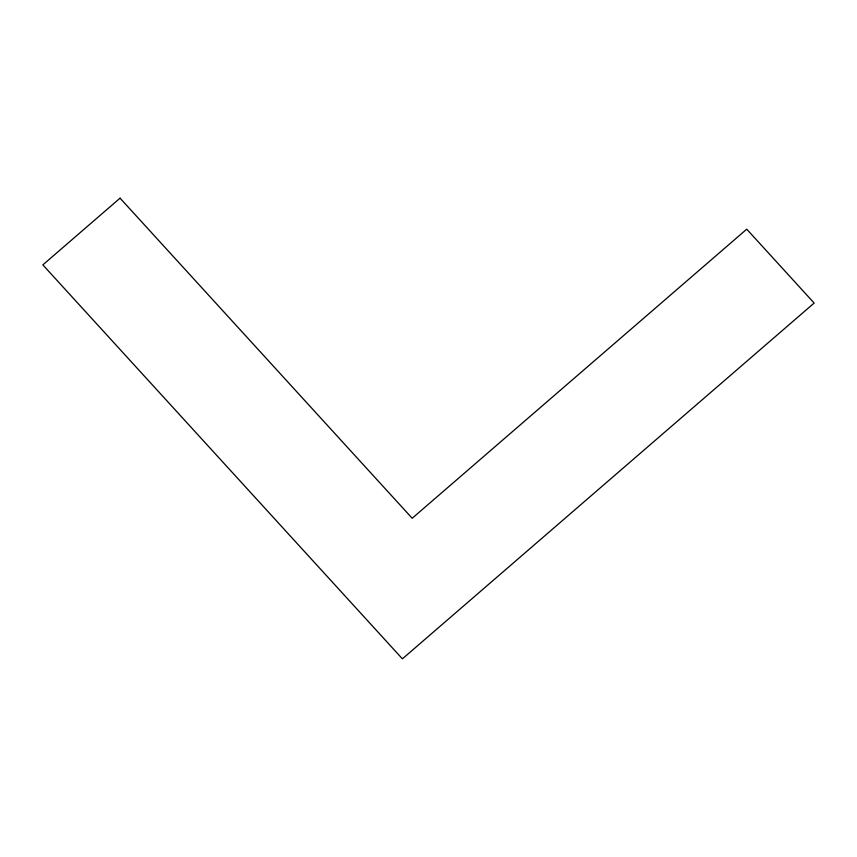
<?xml version="1.0" encoding="UTF-8"?>
<svg xmlns="http://www.w3.org/2000/svg" width="857" height="857" viewBox="0 0 857 857"><rect width="100%" height="100%" fill="white"/><g stroke="black" fill="none" stroke-linecap="round" stroke-linejoin="round"><path stroke-width="1.29" d="M120.055 198.16L42.85 264.877L402.404 658.84L814.15 303.057L746.736 229.183L412.196 518.26L120.055 198.16"/></g></svg>
